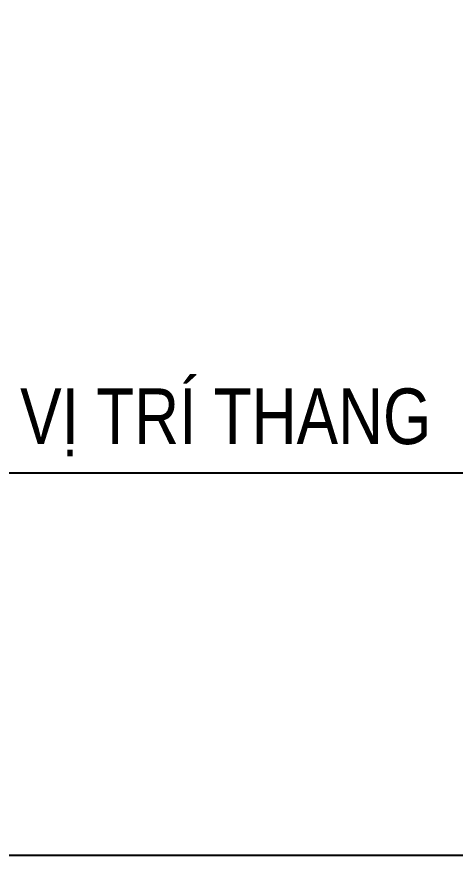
# Model space of a CAD drawing. Header units: millimetres. Extents: x 379264 to 1158416, y -283062 to 356890.
# Drawn here: x 842567 to 843552, y -6161 to -4280 of the extents above; entities that cross this region are included whole.
import ezdxf

# ---------------------------------------------------------------- set-up
doc = ezdxf.new("R2010")
doc.units = ezdxf.units.MM
doc.linetypes.add('CENTER', pattern=[2, 1.25, -0.25, 0.25, -0.25])
doc.linetypes.add('keyplan TANG 1$0$Ranh dat$0$HTT Divide', pattern=[18, 10, -2, 1, -2, 1, -2])
for name, color, linetype in [('01PM. TEXT A', 3, 'Continuous'), ('12PM. GRID', 8, 'CENTER'), ('BLOCK A - CHI TIET THANG 1$0$Dim 100', 1, 'Continuous'), ('BLOCK B - CHI TIET THANG 5$0$DnW', 20, 'Continuous')]:
    doc.layers.add(name, color=color, linetype=linetype)
doc.layers.add('keyplan TANG 1$0$Ranh dat$0$Ranh dat', color=250, linetype='keyplan TANG 1$0$Ranh dat$0$HTT Divide', lineweight=40)
doc.styles.add('[PMDC2013]STYLE', font='arial.ttf', dxfattribs={"width": 0.8})
doc.dimstyles.new('BLOCK A - CHI TIET THANG 1$0$Dim 50 (A1-A2)', dxfattribs={"dimscale": 50, "dimtxt": 2.5, "dimasz": 0.7, "dimexe": 1, "dimexo": 1, "dimgap": 1, "dimtad": 1, "dimdec": 0, "dimzin": 12, "dimdsep": 46, "dimtxsty": '[PMDC2013]STYLE', "dimblk": 'ARCHTICK', "dimcen": 0, "dimdle": 1, "dimclrd": 2, "dimclre": 2, "dimclrt": 4, "dimadec": 0, "dimazin": 0, "dimtfac": 1, "dimtdec": 0, "dimtix": 1, "dimtmove": 2, "dimatfit": 3, "dimldrblk": 'ARCHTICK', "dimfxl": 1, "dimtolj": 1, "dimtzin": 0, "dimarcsym": 0})

# ---------------------------------------------------------------- blocks, each defined once
blk = doc.blocks.new('keyplan TANG 1')
at = {"layer": 'keyplan TANG 1$0$Ranh dat$0$Ranh dat', "ltscale": 0.1, "const_width": 200}
blk.add_lwpolyline([(107552.7, 163996.8), (107549.8, -12000), (-120672.6, -12000), (-121036.9, 70001.2), (-12359.3, 69993.1), (-12354.3, 163998.2), (107552.7, 163996.8)], close=True, dxfattribs=at)
at = {"layer": 'keyplan TANG 1$0$Ranh dat$0$Ranh dat', "ltscale": 0.1, "const_width": 100}
blk.add_lwpolyline([(26611.9, 80732.3), (31332.6, 75108), (31333.2, -12000), (-120672.6, -12000), (-121023.9, 69993.5), (-12357.2, 69991.8), (-12355.7, 83058.7), (-3202, 83058.7), (-3201.9, 80732.1), (26611.9, 80732.3)], dxfattribs=at)
blk = doc.blocks.new('_ArchTick')
at = {"color": 0, "linetype": 'ByBlock', "const_width": 0.15}
blk.add_lwpolyline([(-0.5, -0.5), (0.5, 0.5)], dxfattribs=at)
blk = doc.blocks.new('A$C0FD3766E')
at = {"layer": 'BLOCK B - CHI TIET THANG 5$0$DnW', "xscale": 0.02, "yscale": 0.02, "zscale": 0.02}
blk.add_blockref('keyplan TANG 1', (101, 575.5), dxfattribs=at)
at = {"layer": '01PM. TEXT A', "style": '[PMDC2013]STYLE', "width": 0.8}
blk.add_text('VỊ TRÍ THANG', height=125, dxfattribs=at).set_placement((-1150.7, 2898.3))
at = {"layer": 'BLOCK A - CHI TIET THANG 1$0$Dim 100'}
for points in [[(1634.9, 3270.7), (1111, 2833.4), (-1050.9, 2833.4)], [(1627.8, 2453.1), (1111, 2833.4), (-1185.2, 2833.4)]]:
    blk.add_leader(points, dimstyle='BLOCK A - CHI TIET THANG 1$0$Dim 50 (A1-A2)', override={"dimasz": 1, "dimtad": 0}, dxfattribs=at)

msp = doc.modelspace()

# ---------------------------------------------------------------- block references
at = {"layer": '12PM. GRID'}
msp.add_blockref('A$C0FD3766E', (843725.53, -8137.07), dxfattribs=at)

doc.saveas('drawing.dxf')
